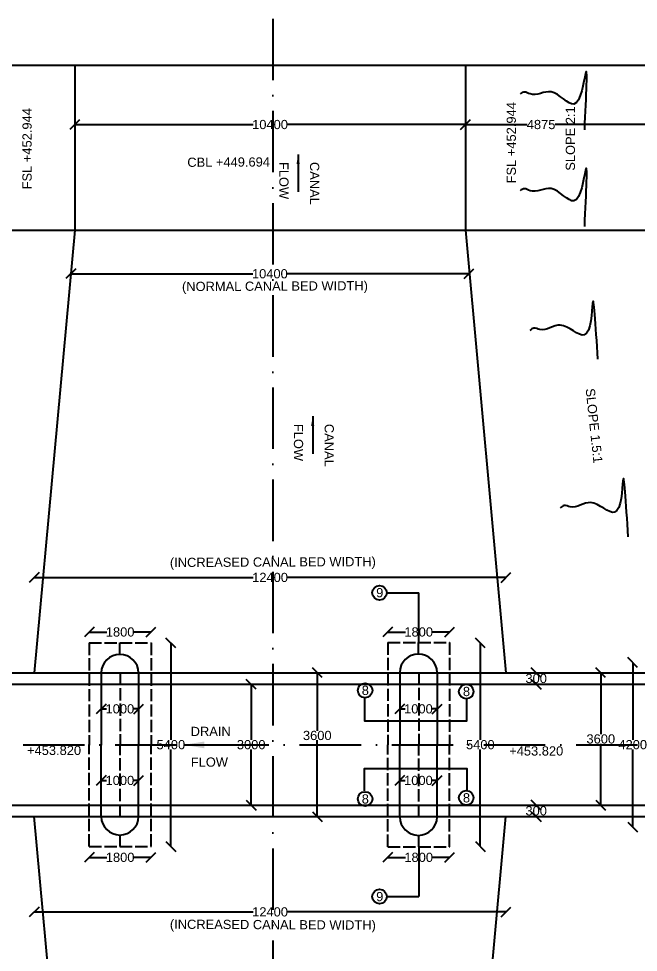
# Model space of a CAD drawing. Header units: millimetres. Extents: x 5124 to 7521686, y 2311 to 91894499.
# Drawn here: x 3767661 to 3773713, y 45937752 to 45946868 of the extents above; entities that cross this region are included whole.
import ezdxf

# ---------------------------------------------------------------- set-up
doc = ezdxf.new("R2010")
doc.units = ezdxf.units.MM
doc.header["$MEASUREMENT"] = 0
doc.linetypes.add('ACAD_ISO02W100', pattern=[15, 12, -3])
doc.linetypes.add('ACAD_ISO10W100', pattern=[18, 12, -3, 0, -3])
for name, color, linetype in [('DIMENSION', 7, 'Continuous'), ('DRAWING', 7, 'Continuous'), ('TEXT', 7, 'Continuous')]:
    doc.layers.add(name, color=color, linetype=linetype)
doc.styles.get("Standard").update_dxf_attribs({"font": 'arial.ttf', "height": 90})
doc.dimstyles.get("Standard").update_dxf_attribs({"dimtxt": 200, "dimasz": 110, "dimexe": 0.18, "dimexo": 0.0625, "dimgap": 0.09, "dimtad": 0, "dimtih": 1, "dimtoh": 1, "dimdec": 0, "dimzin": 0, "dimdsep": 46, "dimtxsty": 'Standard', "dimblk": 'OBLIQUE', "dimcen": 0.09, "dimse1": 1, "dimse2": 1, "dimadec": 0, "dimazin": 0, "dimtfac": 1, "dimtdec": 0, "dimtofl": 0, "dimtmove": 0, "dimatfit": 3, "dimfxl": 1, "dimtolj": 1, "dimtzin": 0, "dimarcsym": 0})

# ---------------------------------------------------------------- blocks, each defined once
blk = doc.blocks.new('_Oblique')
at = {"color": 0, "linetype": 'ByBlock', "lineweight": -2}
blk.add_line((-0.5, -0.5), (0.5, 0.5), dxfattribs=at)
blk = doc.blocks.new('*D164')
at = {"layer": 'Defpoints', "color": 0, "linetype": 'Continuous', "transparency": 16777216}
for p in [(3768208, 45945834), (3772023.5, 45945834), (3772023.5, 45945834)]:
    blk.add_point(p, dxfattribs=at)
at = {"layer": 'DIMENSION', "color": 0, "linetype": 'Continuous', "lineweight": -2, "transparency": 16777216}
for p, q in [((3768208, 45945834), (3769950.7, 45945834)), ((3772023.5, 45945834), (3770280.8, 45945834))]:
    blk.add_line(p, q, dxfattribs=at)
at = {"layer": 'DIMENSION', "color": 0, "linetype": 'Continuous', "lineweight": -2, "transparency": 16777216, "xscale": 95, "yscale": 95, "zscale": 95, "rotation": 180}
blk.add_blockref('_Oblique', (3768208, 45945834), dxfattribs=at)
at = {"layer": 'DIMENSION', "color": 0, "linetype": 'Continuous', "lineweight": -2, "transparency": 16777216, "xscale": 95, "yscale": 95, "zscale": 95}
blk.add_blockref('_Oblique', (3772023.5, 45945834), dxfattribs=at)
at = {"layer": 'DIMENSION', "color": 0, "linetype": 'Continuous', "transparency": 16777216, "insert": (3770115.8, 45945834), "char_height": 90, "attachment_point": 5}
blk.add_mtext('\\A1;10400', dxfattribs=at)
blk = doc.blocks.new('*D165')
at = {"layer": 'Defpoints', "color": 0, "linetype": 'Continuous', "transparency": 16777216}
for p in [(3772023.5, 45945834), (3773860, 45945834), (3773860, 45945834)]:
    blk.add_point(p, dxfattribs=at)
at = {"layer": 'DIMENSION', "color": 0, "linetype": 'Continuous', "lineweight": -2, "transparency": 16777216}
for p, q in [((3772023.5, 45945834), (3772626.4, 45945834)), ((3773860, 45945834), (3772899.6, 45945834))]:
    blk.add_line(p, q, dxfattribs=at)
at = {"layer": 'DIMENSION', "color": 0, "linetype": 'Continuous', "lineweight": -2, "transparency": 16777216, "xscale": 95, "yscale": 95, "zscale": 95, "rotation": 180}
blk.add_blockref('_Oblique', (3772023.5, 45945834), dxfattribs=at)
at = {"layer": 'DIMENSION', "color": 0, "linetype": 'Continuous', "lineweight": -2, "transparency": 16777216, "xscale": 95, "yscale": 95, "zscale": 95}
blk.add_blockref('_Oblique', (3773860, 45945834), dxfattribs=at)
at = {"layer": 'DIMENSION', "color": 0, "linetype": 'Continuous', "transparency": 16777216, "insert": (3772763, 45945834), "char_height": 90, "attachment_point": 5}
blk.add_mtext('\\A1;4875', dxfattribs=at)
blk = doc.blocks.new('*D170')
at = {"layer": 'Defpoints', "color": 0, "linetype": 'Continuous', "transparency": 16777216}
for p in [(3772057.8, 45944427.9), (3768170.1, 45944388.9), (3772057.8, 45944377)]:
    blk.add_point(p, dxfattribs=at)
at = {"layer": 'DIMENSION', "color": 0, "linetype": 'Continuous', "lineweight": -2, "transparency": 16777216}
for p, q in [((3768170.1, 45944377), (3769948.9, 45944377)), ((3772057.8, 45944377), (3770279, 45944377))]:
    blk.add_line(p, q, dxfattribs=at)
at = {"layer": 'DIMENSION', "color": 0, "linetype": 'Continuous', "lineweight": -2, "transparency": 16777216, "xscale": 95, "yscale": 95, "zscale": 95, "rotation": 180}
blk.add_blockref('_Oblique', (3768170.1, 45944377), dxfattribs=at)
at = {"layer": 'DIMENSION', "color": 0, "linetype": 'Continuous', "lineweight": -2, "transparency": 16777216, "xscale": 95, "yscale": 95, "zscale": 95}
blk.add_blockref('_Oblique', (3772057.8, 45944377), dxfattribs=at)
at = {"layer": 'DIMENSION', "color": 0, "linetype": 'Continuous', "transparency": 16777216, "insert": (3770114, 45944377), "char_height": 90, "attachment_point": 5}
blk.add_mtext('\\A1;10400', dxfattribs=at)
blk = doc.blocks.new('*D171')
at = {"layer": 'Defpoints', "color": 0, "linetype": 'Continuous', "transparency": 16777216}
for p in [(3768953.5, 45940879.5), (3768350, 45940773), (3768953.5, 45940773)]:
    blk.add_point(p, dxfattribs=at)
at = {"layer": 'DIMENSION', "color": 0, "linetype": 'Continuous', "lineweight": -2, "transparency": 16777216}
for p, q in [((3768350, 45940879.5), (3768521.7, 45940879.5)), ((3768953.5, 45940879.5), (3768781.8, 45940879.5))]:
    blk.add_line(p, q, dxfattribs=at)
at = {"layer": 'DIMENSION', "color": 0, "linetype": 'Continuous', "lineweight": -2, "transparency": 16777216, "xscale": 95, "yscale": 95, "zscale": 95, "rotation": 180}
blk.add_blockref('_Oblique', (3768350, 45940879.5), dxfattribs=at)
at = {"layer": 'DIMENSION', "color": 0, "linetype": 'Continuous', "lineweight": -2, "transparency": 16777216, "xscale": 95, "yscale": 95, "zscale": 95}
blk.add_blockref('_Oblique', (3768953.5, 45940879.5), dxfattribs=at)
at = {"layer": 'DIMENSION', "color": 0, "linetype": 'Continuous', "transparency": 16777216, "insert": (3768651.8, 45940879.5), "char_height": 90, "attachment_point": 5}
blk.add_mtext('\\A1;1800', dxfattribs=at)
blk = doc.blocks.new('*D172')
at = {"layer": 'Defpoints', "color": 0, "linetype": 'Continuous', "transparency": 16777216}
for p in [(3768466.5, 45940128.8), (3768832, 45940128.8), (3768832, 45940128.8)]:
    blk.add_point(p, dxfattribs=at)
at = {"layer": 'DIMENSION', "color": 0, "linetype": 'Continuous', "lineweight": -2, "transparency": 16777216}
for p, q in [((3768466.5, 45940128.8), (3768519.2, 45940128.8)), ((3768832, 45940128.8), (3768779.3, 45940128.8))]:
    blk.add_line(p, q, dxfattribs=at)
at = {"layer": 'DIMENSION', "color": 0, "linetype": 'Continuous', "lineweight": -2, "transparency": 16777216, "xscale": 95, "yscale": 95, "zscale": 95, "rotation": 180}
blk.add_blockref('_Oblique', (3768466.5, 45940128.8), dxfattribs=at)
at = {"layer": 'DIMENSION', "color": 0, "linetype": 'Continuous', "lineweight": -2, "transparency": 16777216, "xscale": 95, "yscale": 95, "zscale": 95}
blk.add_blockref('_Oblique', (3768832, 45940128.8), dxfattribs=at)
at = {"layer": 'DIMENSION', "color": 0, "linetype": 'Continuous', "transparency": 16777216, "insert": (3768649.2, 45940128.8), "char_height": 90, "attachment_point": 5}
blk.add_mtext('\\A1;1000', dxfattribs=at)
blk = doc.blocks.new('*D140')
at = {"layer": 'Defpoints', "color": 0, "linetype": 'Continuous', "transparency": 16777216}
for p in [(3771869.2, 45940879.5), (3771265.8, 45940773), (3771869.2, 45940773)]:
    blk.add_point(p, dxfattribs=at)
at = {"layer": 'DIMENSION', "color": 0, "linetype": 'Continuous', "lineweight": -2, "transparency": 16777216}
for p, q in [((3771265.8, 45940879.5), (3771437.4, 45940879.5)), ((3771869.2, 45940879.5), (3771697.6, 45940879.5))]:
    blk.add_line(p, q, dxfattribs=at)
at = {"layer": 'DIMENSION', "color": 0, "linetype": 'Continuous', "lineweight": -2, "transparency": 16777216, "xscale": 95, "yscale": 95, "zscale": 95, "rotation": 180}
blk.add_blockref('_Oblique', (3771265.8, 45940879.5), dxfattribs=at)
at = {"layer": 'DIMENSION', "color": 0, "linetype": 'Continuous', "lineweight": -2, "transparency": 16777216, "xscale": 95, "yscale": 95, "zscale": 95}
blk.add_blockref('_Oblique', (3771869.2, 45940879.5), dxfattribs=at)
at = {"layer": 'DIMENSION', "color": 0, "linetype": 'Continuous', "transparency": 16777216, "insert": (3771567.5, 45940879.5), "char_height": 90, "attachment_point": 5}
blk.add_mtext('\\A1;1800', dxfattribs=at)
blk = doc.blocks.new('*D141')
at = {"layer": 'Defpoints', "color": 0, "linetype": 'Continuous', "transparency": 16777216}
for p in [(3771382.2, 45940128.8), (3771747.8, 45940128.8), (3771747.8, 45940128.8)]:
    blk.add_point(p, dxfattribs=at)
at = {"layer": 'TEXT', "color": 0, "linetype": 'Continuous', "lineweight": -2, "transparency": 16777216}
for p, q in [((3771382.2, 45940128.8), (3771434.9, 45940128.8)), ((3771747.8, 45940128.8), (3771695.1, 45940128.8))]:
    blk.add_line(p, q, dxfattribs=at)
at = {"layer": 'TEXT', "color": 0, "linetype": 'Continuous', "lineweight": -2, "transparency": 16777216, "xscale": 95, "yscale": 95, "zscale": 95, "rotation": 180}
blk.add_blockref('_Oblique', (3771382.2, 45940128.8), dxfattribs=at)
at = {"layer": 'TEXT', "color": 0, "linetype": 'Continuous', "lineweight": -2, "transparency": 16777216, "xscale": 95, "yscale": 95, "zscale": 95}
blk.add_blockref('_Oblique', (3771747.8, 45940128.8), dxfattribs=at)
at = {"layer": 'TEXT', "color": 0, "linetype": 'Continuous', "transparency": 16777216, "insert": (3771565, 45940128.8), "char_height": 90, "attachment_point": 5}
blk.add_mtext('\\A1;1000', dxfattribs=at)
blk = doc.blocks.new('*D173')
at = {"layer": 'Defpoints', "color": 0, "linetype": 'Continuous', "transparency": 16777216}
for p in [(3772419.5, 45941412), (3767812, 45940481.5), (3772419.5, 45940481.5)]:
    blk.add_point(p, dxfattribs=at)
at = {"layer": 'DIMENSION', "color": 0, "linetype": 'Continuous', "lineweight": -2, "transparency": 16777216}
for p, q in [((3767812, 45941412), (3769951, 45941412)), ((3772419.5, 45941412), (3770281, 45941412))]:
    blk.add_line(p, q, dxfattribs=at)
at = {"layer": 'DIMENSION', "color": 0, "linetype": 'Continuous', "lineweight": -2, "transparency": 16777216, "xscale": 95, "yscale": 95, "zscale": 95, "rotation": 180}
blk.add_blockref('_Oblique', (3767812, 45941412), dxfattribs=at)
at = {"layer": 'DIMENSION', "color": 0, "linetype": 'Continuous', "lineweight": -2, "transparency": 16777216, "xscale": 95, "yscale": 95, "zscale": 95}
blk.add_blockref('_Oblique', (3772419.5, 45941412), dxfattribs=at)
at = {"layer": 'DIMENSION', "color": 0, "linetype": 'Continuous', "transparency": 16777216, "insert": (3770116, 45941412), "char_height": 90, "attachment_point": 5}
blk.add_mtext('\\A1;12400', dxfattribs=at)
blk = doc.blocks.new('*D174')
at = {"layer": 'Defpoints', "color": 0, "linetype": 'Continuous', "transparency": 16777216}
for p in [(3772715, 45940481.5), (3772715, 45940481.5), (3772715, 45940369.5)]:
    blk.add_point(p, dxfattribs=at)
at = {"layer": 'DIMENSION', "color": 0, "linetype": 'Continuous', "lineweight": -2, "transparency": 16777216}
for p, q in [((3772715, 45940481.5), (3772715, 45940471.5)), ((3772715, 45940369.5), (3772715, 45940379.5))]:
    blk.add_line(p, q, dxfattribs=at)
at = {"layer": 'DIMENSION', "color": 0, "linetype": 'Continuous', "lineweight": -2, "transparency": 16777216, "xscale": 95, "yscale": 95, "zscale": 95}
for p, rotation in [((3772715, 45940481.5), 90), ((3772715, 45940369.5), 270)]:
    blk.add_blockref('_Oblique', p, dxfattribs=dict(at, rotation=rotation))
at = {"layer": 'DIMENSION', "color": 0, "linetype": 'Continuous', "transparency": 16777216, "insert": (3772715, 45940425.5), "char_height": 90, "attachment_point": 5}
blk.add_mtext('\\A1;300', dxfattribs=at)
blk = doc.blocks.new('*D212')
at = {"layer": 'Defpoints', "color": 0, "linetype": 'Continuous', "transparency": 16777216}
for p in [(3773860, 45945834), (3772023.5, 45933724.5), (3773860, 45933287)]:
    blk.add_point(p, dxfattribs=at)
at = {"layer": 'DIMENSION', "color": 0, "linetype": 'Continuous', "lineweight": -2, "transparency": 16777216}
for p, q in [((3772023.5, 45933287), (3772850.9, 45933287)), ((3773860, 45933287), (3773124.1, 45933287))]:
    blk.add_line(p, q, dxfattribs=at)
at = {"layer": 'DIMENSION', "color": 0, "linetype": 'Continuous', "lineweight": -2, "transparency": 16777216, "xscale": 95, "yscale": 95, "zscale": 95, "rotation": 180}
blk.add_blockref('_Oblique', (3772023.5, 45933287), dxfattribs=at)
at = {"layer": 'DIMENSION', "color": 0, "linetype": 'Continuous', "lineweight": -2, "transparency": 16777216, "xscale": 95, "yscale": 95, "zscale": 95}
blk.add_blockref('_Oblique', (3773860, 45933287), dxfattribs=at)
at = {"layer": 'DIMENSION', "color": 0, "linetype": 'Continuous', "transparency": 16777216, "insert": (3772987.5, 45933287), "char_height": 90, "attachment_point": 5}
blk.add_mtext('\\A1;4875', dxfattribs=at)
blk = doc.blocks.new('*D216')
at = {"layer": 'Defpoints', "color": 0, "linetype": 'Continuous', "transparency": 16777216}
for p in [(3768350, 45938785.5), (3768953.5, 45938785.5), (3768953.5, 45938679)]:
    blk.add_point(p, dxfattribs=at)
at = {"layer": 'DIMENSION', "color": 0, "linetype": 'Continuous', "lineweight": -2, "transparency": 16777216}
for p, q in [((3768350, 45938679), (3768521.7, 45938679)), ((3768953.5, 45938679), (3768781.8, 45938679))]:
    blk.add_line(p, q, dxfattribs=at)
at = {"layer": 'DIMENSION', "color": 0, "linetype": 'Continuous', "lineweight": -2, "transparency": 16777216, "xscale": 95, "yscale": 95, "zscale": 95, "rotation": 180}
blk.add_blockref('_Oblique', (3768350, 45938679), dxfattribs=at)
at = {"layer": 'DIMENSION', "color": 0, "linetype": 'Continuous', "lineweight": -2, "transparency": 16777216, "xscale": 95, "yscale": 95, "zscale": 95}
blk.add_blockref('_Oblique', (3768953.5, 45938679), dxfattribs=at)
at = {"layer": 'DIMENSION', "color": 0, "linetype": 'Continuous', "transparency": 16777216, "insert": (3768651.8, 45938679), "char_height": 90, "attachment_point": 5}
blk.add_mtext('\\A1;1800', dxfattribs=at)
blk = doc.blocks.new('*D217')
at = {"layer": 'Defpoints', "color": 0, "linetype": 'Continuous', "transparency": 16777216}
for p in [(3768466.5, 45939429.8), (3768832, 45939429.8), (3768832, 45939429.8)]:
    blk.add_point(p, dxfattribs=at)
at = {"layer": 'DIMENSION', "color": 0, "linetype": 'Continuous', "lineweight": -2, "transparency": 16777216}
for p, q in [((3768466.5, 45939429.8), (3768519.2, 45939429.8)), ((3768832, 45939429.8), (3768779.3, 45939429.8))]:
    blk.add_line(p, q, dxfattribs=at)
at = {"layer": 'DIMENSION', "color": 0, "linetype": 'Continuous', "lineweight": -2, "transparency": 16777216, "xscale": 95, "yscale": 95, "zscale": 95, "rotation": 180}
blk.add_blockref('_Oblique', (3768466.5, 45939429.8), dxfattribs=at)
at = {"layer": 'DIMENSION', "color": 0, "linetype": 'Continuous', "lineweight": -2, "transparency": 16777216, "xscale": 95, "yscale": 95, "zscale": 95}
blk.add_blockref('_Oblique', (3768832, 45939429.8), dxfattribs=at)
at = {"layer": 'DIMENSION', "color": 0, "linetype": 'Continuous', "transparency": 16777216, "insert": (3768649.2, 45939429.8), "char_height": 90, "attachment_point": 5}
blk.add_mtext('\\A1;1000', dxfattribs=at)
blk = doc.blocks.new('*D142')
at = {"layer": 'Defpoints', "color": 0, "linetype": 'Continuous', "transparency": 16777216}
for p in [(3771265.8, 45938785.5), (3771869.2, 45938785.5), (3771869.2, 45938679)]:
    blk.add_point(p, dxfattribs=at)
at = {"layer": 'DIMENSION', "color": 0, "linetype": 'Continuous', "lineweight": -2, "transparency": 16777216}
for p, q in [((3771265.8, 45938679), (3771437.4, 45938679)), ((3771869.2, 45938679), (3771697.6, 45938679))]:
    blk.add_line(p, q, dxfattribs=at)
at = {"layer": 'DIMENSION', "color": 0, "linetype": 'Continuous', "lineweight": -2, "transparency": 16777216, "xscale": 95, "yscale": 95, "zscale": 95, "rotation": 180}
blk.add_blockref('_Oblique', (3771265.8, 45938679), dxfattribs=at)
at = {"layer": 'DIMENSION', "color": 0, "linetype": 'Continuous', "lineweight": -2, "transparency": 16777216, "xscale": 95, "yscale": 95, "zscale": 95}
blk.add_blockref('_Oblique', (3771869.2, 45938679), dxfattribs=at)
at = {"layer": 'DIMENSION', "color": 0, "linetype": 'Continuous', "transparency": 16777216, "insert": (3771567.5, 45938679), "char_height": 90, "attachment_point": 5}
blk.add_mtext('\\A1;1800', dxfattribs=at)
blk = doc.blocks.new('*D143')
at = {"layer": 'Defpoints', "color": 0, "linetype": 'Continuous', "transparency": 16777216}
for p in [(3771382.2, 45939429.8), (3771747.8, 45939429.8), (3771747.8, 45939429.8)]:
    blk.add_point(p, dxfattribs=at)
at = {"layer": 'TEXT', "color": 0, "linetype": 'Continuous', "lineweight": -2, "transparency": 16777216}
for p, q in [((3771382.2, 45939429.8), (3771434.9, 45939429.8)), ((3771747.8, 45939429.8), (3771695.1, 45939429.8))]:
    blk.add_line(p, q, dxfattribs=at)
at = {"layer": 'TEXT', "color": 0, "linetype": 'Continuous', "lineweight": -2, "transparency": 16777216, "xscale": 95, "yscale": 95, "zscale": 95, "rotation": 180}
blk.add_blockref('_Oblique', (3771382.2, 45939429.8), dxfattribs=at)
at = {"layer": 'TEXT', "color": 0, "linetype": 'Continuous', "lineweight": -2, "transparency": 16777216, "xscale": 95, "yscale": 95, "zscale": 95}
blk.add_blockref('_Oblique', (3771747.8, 45939429.8), dxfattribs=at)
at = {"layer": 'TEXT', "color": 0, "linetype": 'Continuous', "transparency": 16777216, "insert": (3771565, 45939429.8), "char_height": 90, "attachment_point": 5}
blk.add_mtext('\\A1;1000', dxfattribs=at)
blk = doc.blocks.new('*D218')
at = {"layer": 'Defpoints', "color": 0, "linetype": 'Continuous', "transparency": 16777216}
for p in [(3767812, 45939077), (3772419.5, 45939077), (3772419.5, 45938146.5)]:
    blk.add_point(p, dxfattribs=at)
at = {"layer": 'DIMENSION', "color": 0, "linetype": 'Continuous', "lineweight": -2, "transparency": 16777216}
for p, q in [((3767812, 45938146.5), (3769951, 45938146.5)), ((3772419.5, 45938146.5), (3770281, 45938146.5))]:
    blk.add_line(p, q, dxfattribs=at)
at = {"layer": 'DIMENSION', "color": 0, "linetype": 'Continuous', "lineweight": -2, "transparency": 16777216, "xscale": 95, "yscale": 95, "zscale": 95, "rotation": 180}
blk.add_blockref('_Oblique', (3767812, 45938146.5), dxfattribs=at)
at = {"layer": 'DIMENSION', "color": 0, "linetype": 'Continuous', "lineweight": -2, "transparency": 16777216, "xscale": 95, "yscale": 95, "zscale": 95}
blk.add_blockref('_Oblique', (3772419.5, 45938146.5), dxfattribs=at)
at = {"layer": 'DIMENSION', "color": 0, "linetype": 'Continuous', "transparency": 16777216, "insert": (3770116, 45938146.5), "char_height": 90, "attachment_point": 5}
blk.add_mtext('\\A1;12400', dxfattribs=at)
blk = doc.blocks.new('*D219')
at = {"layer": 'Defpoints', "color": 0, "linetype": 'Continuous', "transparency": 16777216}
for p in [(3772715, 45939189), (3772715, 45939077), (3772715, 45939077)]:
    blk.add_point(p, dxfattribs=at)
at = {"layer": 'DIMENSION', "color": 0, "linetype": 'Continuous', "lineweight": -2, "transparency": 16777216}
for p, q in [((3772715, 45939189), (3772715, 45939179)), ((3772715, 45939077), (3772715, 45939087))]:
    blk.add_line(p, q, dxfattribs=at)
at = {"layer": 'DIMENSION', "color": 0, "linetype": 'Continuous', "lineweight": -2, "transparency": 16777216, "xscale": 95, "yscale": 95, "zscale": 95}
for p, rotation in [((3772715, 45939189), 90), ((3772715, 45939077), 270)]:
    blk.add_blockref('_Oblique', p, dxfattribs=dict(at, rotation=rotation))
at = {"layer": 'DIMENSION', "color": 0, "linetype": 'Continuous', "transparency": 16777216, "insert": (3772715, 45939133), "char_height": 90, "attachment_point": 5}
blk.add_mtext('\\A1;300', dxfattribs=at)
blk = doc.blocks.new('*D144')
at = {"layer": 'Defpoints', "color": 0, "linetype": 'Continuous', "transparency": 16777216}
for p in [(3768953.5, 45940773), (3768953.5, 45938785.5), (3769147, 45938785.5)]:
    blk.add_point(p, dxfattribs=at)
at = {"layer": 'DIMENSION', "color": 0, "linetype": 'Continuous', "lineweight": -2, "transparency": 16777216}
for p, q in [((3769147, 45940773), (3769147, 45939825.3)), ((3769147, 45938785.5), (3769147, 45939733.2))]:
    blk.add_line(p, q, dxfattribs=at)
at = {"layer": 'DIMENSION', "color": 0, "linetype": 'Continuous', "lineweight": -2, "transparency": 16777216, "xscale": 95, "yscale": 95, "zscale": 95}
for p, rotation in [((3769147, 45940773), 90), ((3769147, 45938785.5), 270)]:
    blk.add_blockref('_Oblique', p, dxfattribs=dict(at, rotation=rotation))
at = {"layer": 'DIMENSION', "color": 0, "linetype": 'Continuous', "transparency": 16777216, "insert": (3769147, 45939779.2), "char_height": 90, "attachment_point": 5}
blk.add_mtext('\\A1;5400', dxfattribs=at)
blk = doc.blocks.new('*D242')
at = {"layer": 'Defpoints', "color": 0, "linetype": 'Continuous', "transparency": 16777216}
for p in [(3769859, 45940369.5), (3769859, 45939189), (3769931.5, 45939189)]:
    blk.add_point(p, dxfattribs=at)
at = {"layer": 'DIMENSION', "color": 0, "linetype": 'Continuous', "lineweight": -2, "transparency": 16777216}
for p, q in [((3769931.5, 45940369.5), (3769931.5, 45939825.3)), ((3769931.5, 45939189), (3769931.5, 45939733.2))]:
    blk.add_line(p, q, dxfattribs=at)
at = {"layer": 'DIMENSION', "color": 0, "linetype": 'Continuous', "lineweight": -2, "transparency": 16777216, "xscale": 95, "yscale": 95, "zscale": 95}
for p, rotation in [((3769931.5, 45940369.5), 90), ((3769931.5, 45939189), 270)]:
    blk.add_blockref('_Oblique', p, dxfattribs=dict(at, rotation=rotation))
at = {"layer": 'DIMENSION', "color": 0, "linetype": 'Continuous', "transparency": 16777216, "insert": (3769931.5, 45939779.2), "char_height": 90, "attachment_point": 5}
blk.add_mtext('\\A1;3000', dxfattribs=at)
blk = doc.blocks.new('*D243')
at = {"layer": 'Defpoints', "color": 0, "linetype": 'Continuous', "transparency": 16777216}
for p in [(3770577, 45940481.5), (3770577, 45939077), (3770577, 45939077)]:
    blk.add_point(p, dxfattribs=at)
at = {"layer": 'DIMENSION', "color": 0, "linetype": 'Continuous', "lineweight": -2, "transparency": 16777216}
for p, q in [((3770577, 45940481.5), (3770577, 45939915)), ((3770577, 45939077), (3770577, 45939823))]:
    blk.add_line(p, q, dxfattribs=at)
at = {"layer": 'DIMENSION', "color": 0, "linetype": 'Continuous', "lineweight": -2, "transparency": 16777216, "xscale": 95, "yscale": 95, "zscale": 95}
for p, rotation in [((3770577, 45940481.5), 90), ((3770577, 45939077), 270)]:
    blk.add_blockref('_Oblique', p, dxfattribs=dict(at, rotation=rotation))
at = {"layer": 'DIMENSION', "color": 0, "linetype": 'Continuous', "transparency": 16777216, "insert": (3770577, 45939869), "char_height": 90, "attachment_point": 5}
blk.add_mtext('\\A1;3600', dxfattribs=at)
blk = doc.blocks.new('*D145')
at = {"layer": 'Defpoints', "color": 0, "linetype": 'Continuous', "transparency": 16777216}
for p in [(3771869.2, 45940773), (3771869.2, 45938785.5), (3772169.5, 45938785.5)]:
    blk.add_point(p, dxfattribs=at)
at = {"layer": 'DIMENSION', "color": 0, "linetype": 'Continuous', "lineweight": -2, "transparency": 16777216}
for p, q in [((3772169.5, 45940773), (3772169.5, 45939825.3)), ((3772169.5, 45938785.5), (3772169.5, 45939733.2))]:
    blk.add_line(p, q, dxfattribs=at)
at = {"layer": 'DIMENSION', "color": 0, "linetype": 'Continuous', "lineweight": -2, "transparency": 16777216, "xscale": 95, "yscale": 95, "zscale": 95}
for p, rotation in [((3772169.5, 45940773), 90), ((3772169.5, 45938785.5), 270)]:
    blk.add_blockref('_Oblique', p, dxfattribs=dict(at, rotation=rotation))
at = {"layer": 'DIMENSION', "color": 0, "linetype": 'Continuous', "transparency": 16777216, "insert": (3772169.5, 45939779.2), "char_height": 90, "attachment_point": 5}
blk.add_mtext('\\A1;5400', dxfattribs=at)
blk = doc.blocks.new('*D244')
at = {"layer": 'Defpoints', "color": 0, "linetype": 'Continuous', "transparency": 16777216}
for p in [(3773346, 45940481.5), (3773346, 45939189), (3773346, 45939189)]:
    blk.add_point(p, dxfattribs=at)
at = {"layer": 'DIMENSION', "color": 0, "linetype": 'Continuous', "lineweight": -2, "transparency": 16777216}
for p, q in [((3773346, 45940481.5), (3773346, 45939881.3)), ((3773346, 45939189), (3773346, 45939789.2))]:
    blk.add_line(p, q, dxfattribs=at)
at = {"layer": 'DIMENSION', "color": 0, "linetype": 'Continuous', "lineweight": -2, "transparency": 16777216, "xscale": 95, "yscale": 95, "zscale": 95}
for p, rotation in [((3773346, 45940481.5), 90), ((3773346, 45939189), 270)]:
    blk.add_blockref('_Oblique', p, dxfattribs=dict(at, rotation=rotation))
at = {"layer": 'DIMENSION', "color": 0, "linetype": 'Continuous', "transparency": 16777216, "insert": (3773346, 45939835.2), "char_height": 90, "attachment_point": 5}
blk.add_mtext('\\A1;3600', dxfattribs=at)
blk = doc.blocks.new('*D245')
at = {"layer": 'Defpoints', "color": 0, "linetype": 'Continuous', "transparency": 16777216}
for p in [(3773925.5, 45940582), (3773658, 45938976.5), (3773925.5, 45938976.5)]:
    blk.add_point(p, dxfattribs=at)
at = {"layer": 'DIMENSION', "color": 0, "linetype": 'Continuous', "lineweight": -2, "transparency": 16777216}
for p, q in [((3773658, 45940582), (3773658, 45939825.3)), ((3773658, 45938976.5), (3773658, 45939733.2))]:
    blk.add_line(p, q, dxfattribs=at)
at = {"layer": 'DIMENSION', "color": 0, "linetype": 'Continuous', "lineweight": -2, "transparency": 16777216, "xscale": 95, "yscale": 95, "zscale": 95}
for p, rotation in [((3773658, 45940582), 90), ((3773658, 45938976.5), 270)]:
    blk.add_blockref('_Oblique', p, dxfattribs=dict(at, rotation=rotation))
at = {"layer": 'DIMENSION', "color": 0, "linetype": 'Continuous', "transparency": 16777216, "insert": (3773658, 45939779.2), "char_height": 90, "attachment_point": 5}
blk.add_mtext('\\A1;4200', dxfattribs=at)

msp = doc.modelspace()

# ---------------------------------------------------------------- linework, layer by layer
at = {"layer": 'DIMENSION', "linetype": 'Continuous'}
for points in [[(3771256, 45941262.3), (3771567.5, 45941262.3)], [(3771567.5, 45940776.2), (3771567.5, 45941262.3)], [(3771037, 45940229), (3771037, 45940012), (3772037.5, 45940012), (3772037.5, 45940226.5)], [(3771037, 45939329.5), (3771037, 45939546.5), (3772037.5, 45939546.5), (3772037.5, 45939332)], [(3771567.5, 45938782.2), (3771567.5, 45938296.2)], [(3771256, 45938296.2), (3771567.5, 45938296.2)]]:
    msp.add_lwpolyline(points, dxfattribs=at)
for centre in [(3771185, 45941262.3), (3771044, 45940308.8), (3772032, 45940297.8), (3771044, 45939249.7), (3772032, 45939260.7), (3771185, 45938296.2)]:
    msp.add_circle(centre, 71, dxfattribs=at)
at = {"layer": 'DRAWING', "linetype": 'ACAD_ISO10W100', "ltscale": 50}
for points in [[(3770141.5, 45946868), (3770141.5, 45933067.8)], [(3755102.5, 45939777), (3782967, 45939777)]]:
    msp.add_lwpolyline(points, dxfattribs=at)
at = {"layer": 'DRAWING', "linetype": 'Continuous'}
for points in [[(3759993, 45946412.5), (3770085, 45946412.5), (3770121.5, 45946412.5)], [(3768208, 45946412.5), (3768208, 45944802.5), (3767812, 45940481.5)], [(3770121.5, 45946412.5), (3783727, 45946412.5), (3783727, 45939777)], [(3772023.5, 45946412.5), (3772023.5, 45944802.5), (3772419.5, 45940481.5)], [(3762578.5, 45944802.5), (3776190, 45944802.5)], [(3768649.2, 45940661), (3768649.2, 45940773)], [(3771565, 45940664.3), (3771565, 45940776.2)], [(3765222.5, 45940481.5), (3774962, 45940481.5)], [(3768466.5, 45940481.5), (3768466.5, 45939776)], [(3768832, 45940481.5), (3768832, 45939776)], [(3771382.2, 45940484.8), (3771382.2, 45939779.2)], [(3771747.8, 45940484.8), (3771747.8, 45939779.2)], [(3762713.5, 45940369.5), (3776303.5, 45940369.5)], [(3768466.5, 45939077), (3768466.5, 45939782.5)], [(3768832, 45939077), (3768832, 45939782.5)], [(3771382.2, 45939073.8), (3771382.2, 45939779.2)], [(3771747.8, 45939073.8), (3771747.8, 45939779.2)], [(3762713.5, 45939189), (3776303.5, 45939189)], [(3765222.5, 45939077), (3774962, 45939077)], [(3768208, 45933146), (3768208, 45934756), (3767812, 45939077)], [(3772023.5, 45933146), (3772023.5, 45934756), (3772419.5, 45939077)], [(3768649.2, 45938897.5), (3768649.2, 45938785.5)], [(3771565, 45938894.2), (3771565, 45938782.2)]]:
    msp.add_lwpolyline(points, dxfattribs=at)
at = {"layer": 'DRAWING', "linetype": 'ACAD_ISO02W100', "ltscale": 10}
for points in [[(3768350, 45940773), (3768350, 45939776)], [(3768350, 45940773), (3768953.5, 45940773)], [(3768953.5, 45940773), (3768953.5, 45939776)], [(3771265.8, 45940776.2), (3771265.8, 45939779.2)], [(3771265.8, 45940776.2), (3771869.2, 45940776.2)], [(3771869.2, 45940776.2), (3771869.2, 45939779.2)], [(3768652, 45940481.5), (3768652, 45939780.5)], [(3771567.8, 45940484.8), (3771567.8, 45939783.8)], [(3768350, 45938785.5), (3768350, 45939782.5)], [(3768652, 45939077), (3768652, 45939778)], [(3768953.5, 45938785.5), (3768953.5, 45939782.5)], [(3771265.8, 45938782.2), (3771265.8, 45939779.2)], [(3771567.8, 45939073.8), (3771567.8, 45939774.8)], [(3771869.2, 45938782.2), (3771869.2, 45939779.2)], [(3768350, 45938785.5), (3768953.5, 45938785.5)], [(3771265.8, 45938782.2), (3771869.2, 45938782.2)]]:
    msp.add_lwpolyline(points, dxfattribs=at)
at = {"layer": 'DRAWING', "linetype": 'Continuous'}
for centre, start, end in [((3768649.2, 45940478.2), 1.01883, 178.98117), ((3771565, 45940481.5), 1.01883, 178.98117), ((3768649.2, 45939080.2), 181.01883, 358.98117), ((3771565, 45939077), 181.01883, 358.98117)]:
    msp.add_arc(centre, 182.8, start, end, dxfattribs=at)
for points in [[(3773188.6, 45945783.5), (3773195.6, 45946329), (3773083.1, 45946034), (3772860.1, 45946153.5), (3772655.6, 45946133), (3772600.6, 45946152), (3772558.6, 45946133)], [(3773188.6, 45944839), (3773195.6, 45945384.5), (3773083.1, 45945089.5), (3772860.1, 45945209), (3772655.6, 45945188.5), (3772600.6, 45945207.5), (3772558.6, 45945188.5)], [(3773316.6, 45943542.6), (3773265.8, 45944085.8), (3773185.2, 45943780.5), (3772950.7, 45943875.7), (3772749.6, 45943833.7), (3772692.9, 45943846.7), (3772653.1, 45943823.4)], [(3773612.9, 45941810.3), (3773562, 45942353.4), (3773481.4, 45942048.2), (3773247, 45942143.4), (3773045.9, 45942101.3), (3772989.2, 45942114.4), (3772949.4, 45942091)]]:
    msp.add_spline(points, degree=3, dxfattribs=at)

# ---------------------------------------------------------------- texts
at = {"layer": 'TEXT', "linetype": 'Continuous'}
for s, rotation, p in [('9', 0.25076, (3771152.6, 45941218.3)), ('8', 0.25076, (3771011.6, 45940264.8)), ('8', 0.25076, (3771999.6, 45940253.8)), ('8', 359.74924, (3771011.2, 45939204.9)), ('8', 359.74924, (3771999.2, 45939215.9)), ('9', 359.74924, (3771152.2, 45938251.4))]:
    msp.add_text(s, height=90, rotation=rotation, dxfattribs=at).set_placement(p)
for p in [(3767742.6, 45939679), (3772451.6, 45939673.5)]:
    msp.add_text('+453.820', height=90, dxfattribs=at).set_placement(p)
at = {"layer": 'TEXT', "linetype": 'Continuous', "char_height": 90, "width": 2139.072}
for s, insert, attachment_point, rotation in [('\\pi681.02;FSL +452.944', (3767697.8, 45944520.4), 1, 90), ('\\pi681.02;FSL +452.944', (3772517.9, 45944578.9), 7, 90), (' SLOPE 2:1', (3773004, 45945348.7), 1, 90), ('\\pi672;CBL +449.694', (3768635.5, 45945508), 1, 0.25076), ('CANAL  \\P\\PFLOW', (3770204.8, 45945469.2), 7, 270), ('\\pi167.51;(NORMAL CANAL BED WIDTH)', (3769088, 45944297.3), 1, 0.25076), (' SLOPE 1.5:1', (3773274.2, 45942524.1), 9, 276.08444), ('CANAL  \\P\\PFLOW', (3770347.4, 45942911.8), 7, 270), ('\\pi69.683;(INCREASED CANAL BED WIDTH)', (3769067.6, 45941603.4), 1, 0.25076), ('DRAIN\\P \\PFLOW', (3769340.4, 45939953.8), 1, 0.25076), ('\\pi69.683;(INCREASED CANAL BED WIDTH)', (3769067.6, 45937955.1), 7, 359.74924)]:
    msp.add_mtext(s, dxfattribs=dict(at, insert=insert, attachment_point=attachment_point, rotation=rotation))

# ---------------------------------------------------------------- dimensions: what is measured, and where the dimension line sits
at = {"layer": 'DIMENSION', "linetype": 'Continuous'}
for base, p1, p2, text, picture, middle in [((3772023.5, 45945834), (3768208, 45945834), (3772023.5, 45945834), '10400', '*D164', (3770115.8, 45945834)), ((3772057.8, 45944377), (3768170.1, 45944388.9), (3772057.8, 45944427.9), '10400', '*D170', (3770114, 45944377)), ((3768953.5, 45940879.5), (3768350, 45940773), (3768953.5, 45940773), '1800', '*D171', (3768651.8, 45940879.5)), ((3771869.2, 45940879.5), (3771265.8, 45940773), (3771869.2, 45940773), '1800', '*D140', (3771567.5, 45940879.5)), ((3768832, 45940128.8), (3768466.5, 45940128.8), (3768832, 45940128.8), '1000', '*D172', (3768649.2, 45940128.8)), ((3768832, 45939429.8), (3768466.5, 45939429.8), (3768832, 45939429.8), '1000', '*D217', (3768649.2, 45939429.8)), ((3768953.5, 45938679), (3768350, 45938785.5), (3768953.5, 45938785.5), '1800', '*D216', (3768651.8, 45938679)), ((3771869.2, 45938679), (3771265.8, 45938785.5), (3771869.2, 45938785.5), '1800', '*D142', (3771567.5, 45938679))]:
    dim = msp.add_linear_dim(base=base, p1=p1, p2=p2, text=text, dimstyle='Standard', override={"dimasz": 95, "dimarcsym": 1}, dxfattribs=at)
    dim.commit()
    dim.dimension.update_dxf_attribs({"geometry": picture, "text_midpoint": middle})
for base, p1, p2, text, picture, middle in [((3773860, 45945834), (3772023.5, 45945834), (3773860, 45945834), '4875', '*D165', (3772763, 45945834)), ((3773860, 45933287), (3772023.5, 45933724.5), (3773860, 45945834), '4875', '*D212', (3772987.5, 45933287)), ((3772419.5, 45941412), (3767812, 45940481.5), (3772419.5, 45940481.5), '12400', '*D173', (3770116, 45941412)), ((3772419.5, 45938146.5), (3767812, 45939077), (3772419.5, 45939077), '12400', '*D218', (3770116, 45938146.5))]:
    dim = msp.add_linear_dim(base=base, p1=p1, p2=p2, text=text, dimstyle='Standard', override={"dimasz": 95, "dimarcsym": 1}, dxfattribs=at)
    dim.commit()
    dim.dimension.update_dxf_attribs({"geometry": picture, "text_midpoint": middle, "dimtype": 160})
for base, p1, p2, angle, text, picture, middle in [((3769147, 45938785.5), (3768953.5, 45940773), (3768953.5, 45938785.5), 90, '5400', '*D144', (3769147, 45939779.2)), ((3772169.5, 45938785.5), (3771869.2, 45940773), (3771869.2, 45938785.5), 90, '5400', '*D145', (3772169.5, 45939779.2)), ((3773658, 45938976.5), (3773925.5, 45940582), (3773925.5, 45938976.5), 90, '4200', '*D245', (3773658, 45939779.2)), ((3772715, 45940481.5), (3772715, 45940369.5), (3772715, 45940481.5), 90, '300', '*D174', (3772715, 45940425.5)), ((3773346, 45939189), (3773346, 45940481.5), (3773346, 45939189), 90, '3600', '*D244', (3773346, 45939835.2)), ((3769931.5, 45939189), (3769859, 45940369.5), (3769859, 45939189), 90, '3000', '*D242', (3769931.5, 45939779.2)), ((3772715, 45939077), (3772715, 45939189), (3772715, 45939077), 270, '300', '*D219', (3772715, 45939133))]:
    dim = msp.add_linear_dim(base=base, p1=p1, p2=p2, angle=angle, text=text, dimstyle='Standard', override={"dimasz": 95, "dimarcsym": 1}, dxfattribs=at)
    dim.commit()
    dim.dimension.update_dxf_attribs({"geometry": picture, "text_midpoint": middle})
dim = msp.add_linear_dim(base=(3770577, 45939077), p1=(3770577, 45940481.5), p2=(3770577, 45939077), angle=90, text='3600', dimstyle='Standard', override={"dimasz": 95, "dimarcsym": 1}, dxfattribs=at)
dim.commit()
dim.dimension.update_dxf_attribs({"geometry": '*D243', "text_midpoint": (3770577, 45939869), "dimtype": 160})
at = {"layer": 'TEXT', "linetype": 'Continuous'}
for base, p1, p2, picture, middle in [((3771747.8, 45940128.8), (3771382.2, 45940128.8), (3771747.8, 45940128.8), '*D141', (3771565, 45940128.8)), ((3771747.8, 45939429.8), (3771382.2, 45939429.8), (3771747.8, 45939429.8), '*D143', (3771565, 45939429.8))]:
    dim = msp.add_linear_dim(base=base, p1=p1, p2=p2, text='1000', dimstyle='Standard', override={"dimasz": 95, "dimarcsym": 1}, dxfattribs=at)
    dim.commit()
    dim.dimension.update_dxf_attribs({"geometry": picture, "text_midpoint": middle})

# ---------------------------------------------------------------- leaders
at = {"layer": 'DIMENSION', "linetype": 'Continuous'}
for points in [[(3770390, 45945543), (3770390, 45945176)], [(3770532.5, 45942985.6), (3770532.5, 45942618.6)]]:
    msp.add_leader(points, dimstyle='Standard', override={"dimasz": 95, "dimgap": 0.09, "dimtad": 0, "dimarcsym": 1}, dxfattribs=at)
at = {"layer": 'TEXT', "linetype": 'Continuous'}
msp.add_leader([(3769272.7, 45939777.5), (3769713.2, 45939777.5)], dimstyle='Standard', override={"dimasz": 200, "dimgap": 0.09, "dimtad": 0, "dimarcsym": 1}, dxfattribs=at)

doc.saveas('drawing.dxf')
